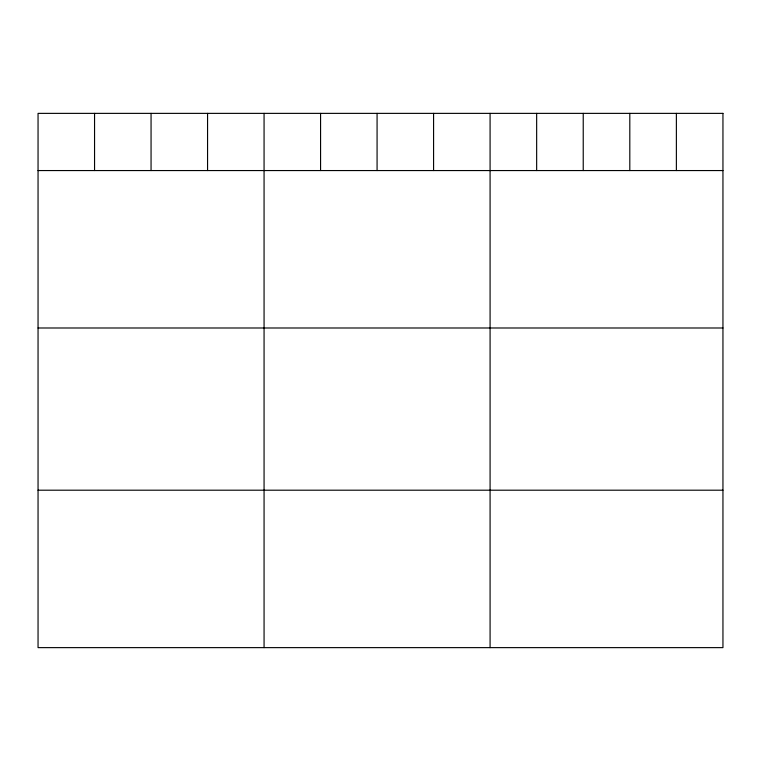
<?xml version="1.0" encoding="UTF-8"?>
<svg xmlns="http://www.w3.org/2000/svg" width="761" height="761" viewBox="0 0 761 761"><rect width="100%" height="100%" fill="white"/><g stroke="black" fill="none" stroke-linecap="round" stroke-linejoin="round"><path stroke-width="1.14" d="M38.05 170.559L722.95 170.559M38.05 327.991L722.95 327.991M38.05 490.198L722.95 490.198M676.377 113.37L676.377 170.559M629.804 113.37L629.804 170.559M583.23 113.37L583.23 170.559M536.657 113.37L536.657 170.559M490.084 113.37L490.084 647.63M433.58 113.37L433.58 170.559M377.075 113.37L377.075 170.559M320.571 113.37L320.571 170.559M264.067 113.37L264.067 647.63M207.563 113.37L207.563 170.559M151.059 113.37L151.059 170.559M94.554 113.37L94.554 170.559M722.95 113.37L38.05 113.37L38.05 647.63L722.95 647.63L722.95 113.37"/></g></svg>
